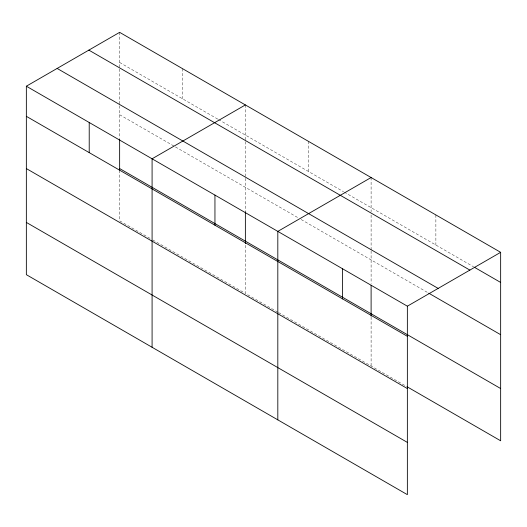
<?xml version="1.0" encoding="UTF-8"?>
<svg xmlns="http://www.w3.org/2000/svg" width="527" height="527" viewBox="0 0 527 527"><rect width="100%" height="100%" fill="white"/><g stroke="black" fill="none" stroke-linecap="round" stroke-linejoin="round"><path stroke-width="0.4" stroke-dasharray="2.63 1.98" d="M119.642 62.469L217.822 119.155M218.534 119.563L343.558 191.742M344.263 192.151L473.602 266.827M119.642 114.721L174.74 146.532M175.445 146.941L298.348 217.901M301.174 219.528L428.049 292.781M150.017 238.356L119.642 220.82L119.642 171.012M152.837 239.989L244.666 292.999M277.867 312.168L245.371 293.407L245.371 244.423M278.572 312.577L406.692 386.548M435.875 214.924L435.875 245.042M371.107 177.527L371.107 211.729M371.107 214.996L371.107 250.108M371.107 250.924L371.107 283.559M371.107 317.01L371.107 366.001M308.242 141.236L308.242 171.354M245.371 104.939L245.371 140.775M245.371 141.592L245.371 177.513M245.371 178.33L245.371 211.788M182.507 68.642L182.507 98.76M119.642 32.345L119.642 68.181M119.642 68.997L119.642 104.926M119.642 105.743L119.642 138.377"/><path stroke-width="0.79" d="M407.358 388.557L407.358 306.18L26.35 86.211L26.35 274.679L407.358 494.655L407.358 388.557L26.35 168.581M26.35 86.211L119.642 32.345L500.65 252.321L500.65 440.789L407.411 386.956M245.371 104.939L152.086 158.798L152.086 347.273M371.107 177.527L277.815 231.393L277.815 419.861M407.358 306.18L500.65 252.321M474.313 267.235L500.65 282.439M88.852 50.118L469.867 270.094M57.133 68.431L438.148 288.407M428.761 293.19L500.65 334.698M119.642 168.561L500.65 388.537M26.35 116.329L407.358 336.298M26.35 222.42L407.358 442.397M371.107 285.193L371.107 316.193M342.59 268.783L342.59 298.908M245.371 211.788L245.371 243.606M214.95 195.095L214.95 225.213M119.642 139.194L119.642 170.195M89.215 122.501L89.215 152.626"/></g></svg>
